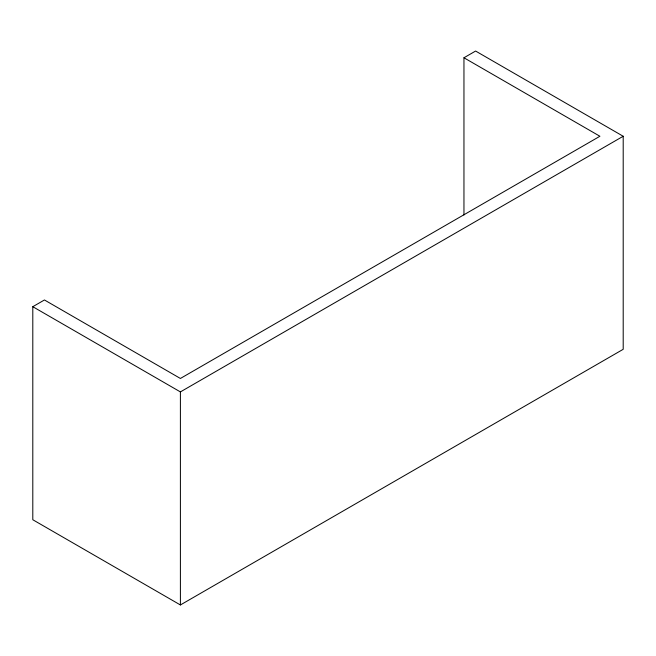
<?xml version="1.0" encoding="UTF-8"?>
<svg xmlns="http://www.w3.org/2000/svg" width="656" height="656" viewBox="0 0 656 656"><rect width="100%" height="100%" fill="white"/><g stroke="black" fill="none" stroke-linecap="round" stroke-linejoin="round"><path stroke-width="0.98" d="M463.956 57.769L475.6 51.045L623.2 136.259L623.2 349.304L180.4 604.955L32.8 519.741L32.8 306.696L44.444 299.972L180.4 378.463L599.912 136.259L463.956 57.769L463.956 214.988M32.8 306.696L180.4 391.911L623.2 136.259M180.4 391.911L180.4 604.955"/></g></svg>
